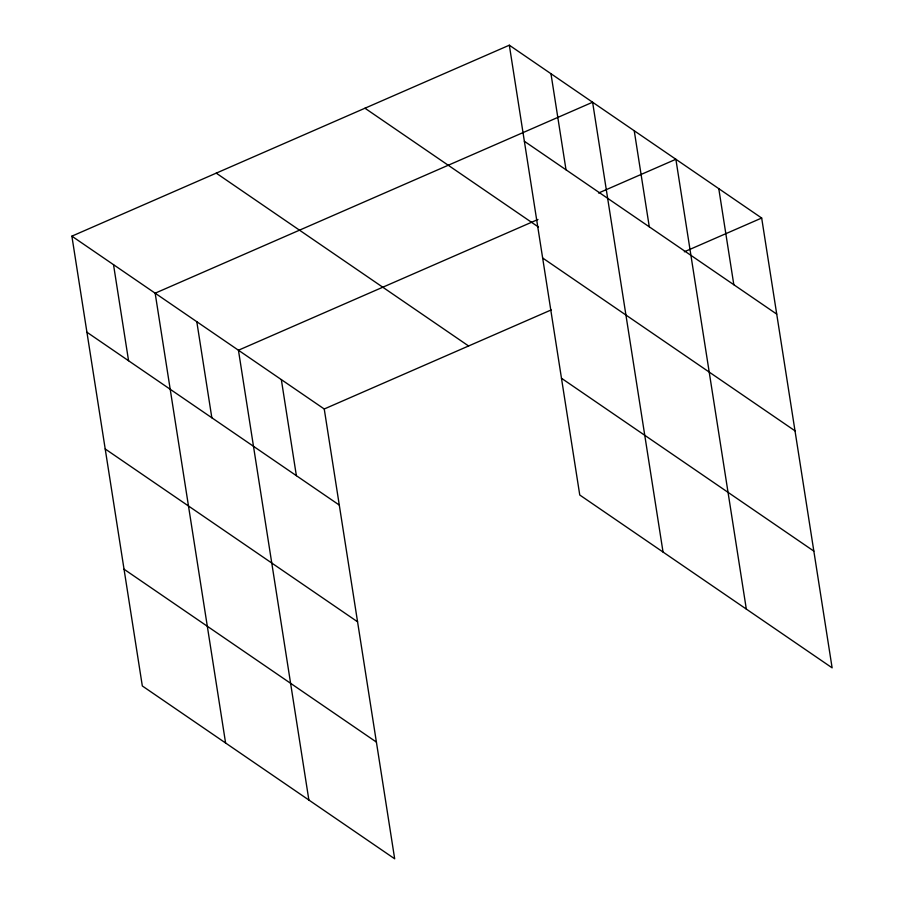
<?xml version="1.0" encoding="UTF-8"?>
<svg xmlns="http://www.w3.org/2000/svg" width="904" height="904" viewBox="0 0 904 904"><rect width="100%" height="100%" fill="white"/><g stroke="black" fill="none" stroke-linecap="round" stroke-linejoin="round"><path stroke-width="1.36" d="M71.879 236.159L324.242 408.992L394.675 858.8L142.323 685.966L71.879 236.159L509.325 45.2L761.676 218.033L832.121 667.841L579.758 495.008L509.325 45.2M537.97 219.48L238.441 350.232L308.874 800.04M598.55 193.027L675.876 159.273L746.32 609.081M324.242 408.992L551.225 309.914M684.339 251.798L761.676 218.033M524.365 141.273L776.717 314.106M364.967 108.22L538.479 227.051M542.649 258.002L795 430.835M561.486 378.267L813.837 551.112M216.237 173.139L468.588 345.983M86.931 332.231L339.282 505.065M105.203 448.96L357.566 621.794M124.04 569.226L376.392 742.071M718.782 188.653L733.822 284.726M634.235 130.752L649.287 226.825M663.039 552.039L592.606 102.231L155.16 293.19L225.593 742.998M550.965 73.721L566.006 169.782M281.336 379.612L296.376 475.685M196.801 321.711L211.841 417.784M113.52 264.68L128.571 360.741"/></g></svg>
